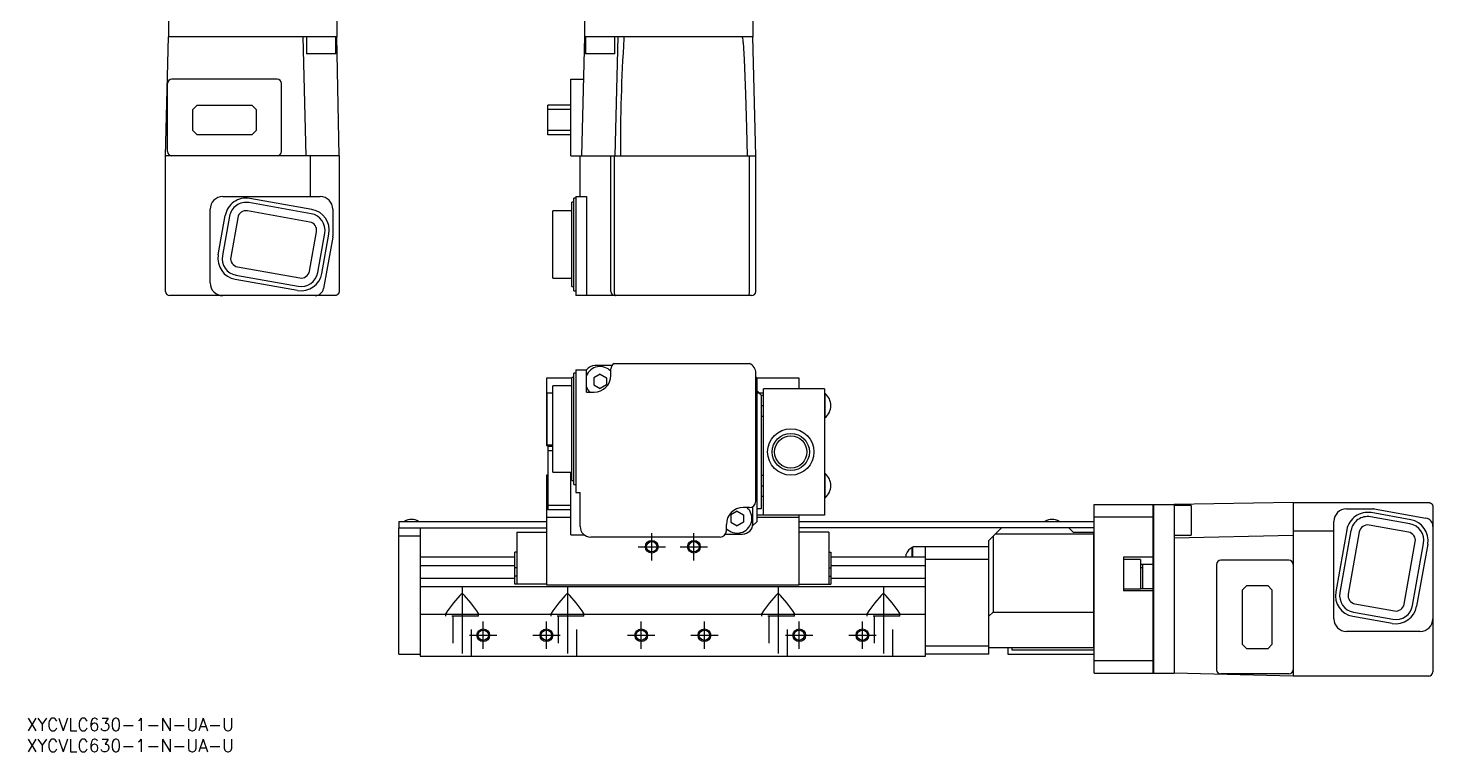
# Model space of a CAD drawing. Extents: x 0 to 683, y -8 to 437.
# Drawn here: x 0.4 to 333.8, y -8 to 163.8 of the extents above; entities that cross this region are included whole.
import ezdxf

# ---------------------------------------------------------------- set-up
doc = ezdxf.new("R2010")
doc.units = 0
doc.header["$LTSCALE"] = 0.5
doc.linetypes.add('CENTER', pattern=[50.8, 31.75, -6.35, 6.35, -6.35])
doc.linetypes.add('DASHED', pattern=[19.05, 12.7, -6.35])
for name, color, linetype in [('MSM_CENTER', 1, 'CENTER'), ('MSM_CONTINUOUS', 7, 'CONTINUOUS'), ('MSM_DASHED', 4, 'DASHED'), ('MSM_NARROW', 5, 'CONTINUOUS'), ('MSM_PART_NUMBER', 7, 'CONTINUOUS')]:
    doc.layers.add(name, color=color, linetype=linetype)
doc.styles.get("Standard").update_dxf_attribs({"font": 'txt.shx', "height": 3, "bigfont": 'bigfont.shx'})

# ---------------------------------------------------------------- blocks, each defined once
blk = doc.blocks.new('*U2')
at = {"layer": 'MSM_PART_NUMBER'}
blk.add_text('XYCVLC630-1-N-UA-U', height=3, dxfattribs=at).set_placement((0, -3))
blk = doc.blocks.new('*U3')
at = {"layer": 'MSM_PART_NUMBER'}
blk.add_text('XYCVLC630-1-N-UA-U', height=3, dxfattribs=at).set_placement((0, -8))

msp = doc.modelspace()

# ---------------------------------------------------------------- linework, layer by layer
at = {"layer": 'MSM_CENTER'}
for p, q in [((148.41, 37.47), (148.41, 43.93)), ((158.41, 37.47), (158.41, 43.93)), ((145.18, 40.7), (151.64, 40.7)), ((155.18, 40.7), (161.64, 40.7)), ((103.41, 31.2), (103.41, 12.7)), ((128.41, 31.2), (128.41, 12.7)), ((178.41, 31.2), (178.41, 12.7)), ((203.41, 31.2), (203.41, 12.7)), ((108.41, 16.47), (108.41, 22.93)), ((123.41, 16.47), (123.41, 22.93)), ((145.91, 16.47), (145.91, 22.93)), ((160.91, 16.47), (160.91, 22.93)), ((183.41, 16.47), (183.41, 22.93)), ((198.41, 16.47), (198.41, 22.93)), ((105.18, 19.7), (111.64, 19.7)), ((120.18, 19.7), (126.64, 19.7)), ((142.68, 19.7), (149.14, 19.7)), ((157.68, 19.7), (164.14, 19.7)), ((180.18, 19.7), (186.64, 19.7)), ((195.18, 19.7), (201.64, 19.7))]:
    msp.add_line(p, q, dxfattribs=at)
at = {"layer": 'MSM_CONTINUOUS'}
for p, q in [((33.7, 166.62), (33.7, 161.72)), ((73.7, 166.62), (73.7, 161.72)), ((132.41, 166.62), (132.41, 161.72)), ((172.41, 166.62), (172.41, 161.72)), ((33, 133.52), (33.7, 161.72)), ((73.7, 161.72), (33.7, 161.72)), ((66.4, 133.52), (65.7, 161.72)), ((66.46, 161.72), (66.46, 157.72)), ((73.46, 157.72), (73.46, 161.72)), ((74.2, 133.52), (73.7, 161.72)), ((132.41, 161.72), (131.71, 133.52)), ((172.41, 161.72), (132.41, 161.72)), ((132.65, 161.72), (132.65, 157.72)), ((139.65, 157.72), (139.65, 161.72)), ((139.71, 133.52), (140.41, 161.72)), ((141.82, 161.32), (141.84, 161.46)), ((141.84, 161.46), (141.86, 161.61)), ((141.86, 161.61), (141.89, 161.7)), ((141.89, 161.7), (141.91, 161.72)), ((169.91, 161.72), (169.97, 161.63)), ((170.13, 160.4), (170.36, 156.33)), ((173.11, 133.52), (172.41, 161.72)), ((73.46, 157.72), (66.46, 157.72)), ((139.65, 157.72), (132.65, 157.72)), ((170.36, 156.33), (170.64, 148.2)), ((33.5, 134.52), (33.5, 150.67)), ((59.5, 151.67), (34.5, 151.67)), ((60.5, 134.52), (60.5, 150.67)), ((129.21, 151.67), (132.16, 151.67)), ((129.21, 133.52), (129.21, 151.67)), ((170.64, 148.2), (170.86, 140.07)), ((39.5, 144.52), (40.5, 145.52)), ((39.5, 139.52), (39.5, 144.52)), ((40.5, 145.52), (53.5, 145.52)), ((53.5, 145.52), (54.5, 144.52)), ((54.5, 144.52), (54.5, 139.52)), ((129.21, 145.52), (123.71, 145.52)), ((123.71, 138.52), (123.71, 145.52)), ((129.21, 144.52), (123.71, 144.52)), ((170.86, 140.07), (171.02, 133.52)), ((40.5, 138.52), (39.5, 139.52)), ((53.5, 138.52), (40.5, 138.52)), ((54.5, 139.52), (53.5, 138.52)), ((129.21, 139.52), (123.71, 139.52)), ((129.21, 138.52), (123.71, 138.52)), ((74.2, 133.52), (33, 133.52)), ((33, 101.32), (33, 133.52)), ((67.4, 123.82), (67.4, 133.52)), ((74.2, 133.52), (74.2, 101.32)), ((129.21, 133.52), (173.11, 133.52)), ((131.41, 123.82), (131.41, 133.52)), ((138.71, 101.32), (138.71, 133.52)), ((139.46, 133.52), (139.46, 101.32)), ((171.59, 101.32), (171.59, 133.52)), ((173.11, 101.32), (173.11, 133.52)), ((46.6, 123.82), (69.7, 123.82)), ((67.75, 120.74), (52.99, 123.38)), ((130.41, 123.46), (129.91, 123.46)), ((129.91, 101.47), (129.91, 123.46)), ((130.41, 123.82), (132.91, 123.82)), ((130.41, 123.82), (130.41, 100.32)), ((132.91, 123.82), (132.91, 100.32)), ((43.6, 103.32), (43.6, 120.82)), ((67.22, 117.79), (52.46, 120.43)), ((67.58, 119.76), (52.81, 122.4)), ((72.7, 120.82), (72.7, 114.41)), ((129.41, 120.46), (124.91, 120.46)), ((124.91, 104.47), (124.91, 120.46)), ((129.91, 122.46), (129.41, 122.46)), ((129.41, 102.47), (129.41, 122.46)), ((45.51, 109.99), (47.18, 119.34)), ((48.17, 119.16), (46.5, 109.81)), ((50.14, 118.81), (48.47, 109.46)), ((67.17, 106.12), (68.84, 115.47)), ((69.14, 105.77), (70.81, 115.12)), ((70.13, 105.59), (71.8, 114.94)), ((72.68, 114.23), (70.49, 101.97)), ((50.09, 107.14), (64.85, 104.5)), ((64.32, 101.55), (49.56, 104.18)), ((49.73, 105.17), (64.5, 102.53)), ((124.91, 104.47), (129.41, 104.47)), ((73.2, 100.32), (34, 100.32)), ((73.21, 100.32), (73.2, 100.32)), ((73.24, 100.32), (73.21, 100.32)), ((73.27, 100.32), (73.24, 100.32)), ((73.3, 100.33), (73.27, 100.32)), ((73.34, 100.33), (73.3, 100.33)), ((73.37, 100.34), (73.34, 100.33)), ((73.4, 100.34), (73.37, 100.34)), ((73.43, 100.35), (73.4, 100.34)), ((73.47, 100.36), (73.43, 100.35)), ((73.51, 100.37), (73.47, 100.36)), ((73.54, 100.38), (73.51, 100.37)), ((73.58, 100.4), (73.54, 100.38)), ((73.62, 100.41), (73.58, 100.4)), ((73.66, 100.43), (73.62, 100.41)), ((73.69, 100.45), (73.66, 100.43)), ((73.73, 100.47), (73.69, 100.45)), ((73.76, 100.49), (73.73, 100.47)), ((73.79, 100.51), (73.76, 100.49)), ((73.81, 100.53), (73.79, 100.51)), ((73.84, 100.55), (73.81, 100.53)), ((73.86, 100.57), (73.84, 100.55)), ((73.88, 100.59), (73.86, 100.57)), ((73.91, 100.61), (73.88, 100.59)), ((73.93, 100.64), (73.91, 100.61)), ((73.95, 100.66), (73.93, 100.64)), ((73.97, 100.69), (73.95, 100.66)), ((73.99, 100.71), (73.97, 100.69)), ((74.01, 100.74), (73.99, 100.71)), ((74.03, 100.77), (74.01, 100.74)), ((74.05, 100.79), (74.03, 100.77)), ((74.06, 100.82), (74.05, 100.79)), ((74.08, 100.85), (74.06, 100.82)), ((74.1, 100.88), (74.08, 100.85)), ((74.11, 100.91), (74.1, 100.88)), ((74.12, 100.94), (74.11, 100.91)), ((74.14, 100.97), (74.12, 100.94)), ((74.15, 101), (74.14, 100.97)), ((74.16, 101.04), (74.15, 101)), ((74.17, 101.08), (74.16, 101.04)), ((74.18, 101.13), (74.17, 101.08)), ((74.19, 101.17), (74.18, 101.13)), ((74.2, 101.22), (74.19, 101.17)), ((74.2, 101.32), (74.2, 101.27)), ((74.2, 101.27), (74.2, 101.22)), ((129.41, 102.47), (129.91, 102.47)), ((129.91, 101.47), (130.41, 101.47)), ((172.11, 100.32), (130.41, 100.32)), ((139.58, 100.53), (139.63, 100.43)), ((139.63, 100.43), (139.69, 100.36)), ((139.69, 100.36), (139.79, 100.32)), ((139.79, 100.32), (139.81, 100.32)), ((171.41, 100.34), (171.36, 100.32)), ((171.47, 100.42), (171.41, 100.34)), ((171.51, 100.52), (171.47, 100.42)), ((134.41, 83.7), (134.35, 83.64)), ((138.94, 83.7), (134.91, 83.7)), ((139.46, 84.2), (171.59, 84.2)), ((123.41, 80.7), (123.41, 64.7)), ((129.41, 80.7), (123.41, 80.7)), ((129.91, 80.87), (129.41, 80.87)), ((129.41, 56.44), (129.41, 80.87)), ((130.41, 81.87), (129.91, 81.87)), ((129.91, 55.44), (129.91, 81.87)), ((130.41, 82.7), (132.91, 82.7)), ((130.41, 82.7), (130.41, 53.6)), ((132.91, 77.4), (132.91, 82.7)), ((136.15, 81.7), (134.65, 80.83)), ((134.65, 80.83), (134.65, 79.1)), ((136.15, 81.7), (137.65, 80.83)), ((137.65, 80.83), (137.65, 79.1)), ((138.71, 81.4), (138.71, 82.9)), ((173.11, 51.5), (173.11, 81.9)), ((173.11, 81), (173.41, 80.7)), ((183.41, 80.7), (173.41, 80.7)), ((173.41, 46.7), (173.41, 80.7)), ((183.41, 78.2), (183.41, 80.7)), ((123.61, 64.8), (123.61, 77.2)), ((123.61, 77.2), (124.91, 77.2)), ((129.41, 78.87), (124.91, 78.87)), ((124.91, 58.44), (124.91, 78.87)), ((132.91, 77.4), (134.71, 77.4)), ((134.65, 79.1), (136.15, 78.23)), ((137.65, 79.1), (136.15, 78.23)), ((174.41, 76.7), (173.41, 77.7)), ((173.41, 77.2), (174.91, 77.2)), ((174.41, 76.7), (174.91, 76.7)), ((174.41, 76.7), (174.41, 49.7)), ((174.91, 48.2), (174.91, 78.2)), ((189.41, 78.2), (174.91, 78.2)), ((189.41, 78.2), (189.41, 48.2)), ((189.57, 77.05), (189.41, 77.05)), ((189.57, 71.35), (189.57, 77.05)), ((174.41, 74.2), (174.91, 74.2)), ((173.41, 71.2), (173.11, 71.2)), ((174.41, 71.7), (174.91, 71.7)), ((189.41, 71.35), (189.57, 71.35)), ((123.41, 64.7), (124.91, 64.7)), ((124.91, 64.8), (123.61, 64.8)), ((124.91, 64.5), (123.71, 64.5)), ((123.71, 64.5), (123.71, 49.5)), ((124.91, 63.5), (123.71, 63.5)), ((173.11, 63.2), (173.41, 63.2)), ((123.71, 57.7), (123.41, 57.7)), ((123.41, 57.7), (123.41, 31.7)), ((124.91, 58.44), (129.41, 58.44)), ((129.21, 43.5), (129.21, 58.44)), ((174.41, 57.7), (174.91, 57.7)), ((189.57, 58.05), (189.41, 58.05)), ((189.57, 52.35), (189.57, 58.05)), ((129.41, 56.44), (129.91, 56.44)), ((129.91, 55.44), (130.41, 55.44)), ((130.41, 53.6), (131.41, 53.6)), ((131.41, 45.5), (131.41, 53.6)), ((174.41, 55.2), (174.91, 55.2)), ((129.21, 50.5), (123.71, 50.5)), ((172.41, 46.2), (172.41, 50.23)), ((174.41, 52.7), (174.91, 52.7)), ((189.41, 52.35), (189.57, 52.35)), ((253.41, 50.7), (267.41, 50.7)), ((253.41, 10.7), (253.41, 50.7)), ((267.51, 50.7), (267.41, 50.6)), ((267.41, 10.7), (267.41, 50.7)), ((267.51, 50.7), (272.41, 50.7)), ((267.51, 50.7), (267.51, 10.7)), ((300.61, 51.2), (272.41, 50.7)), ((272.41, 50.7), (272.41, 10.7)), ((276.41, 50.46), (272.41, 50.46)), ((276.41, 50.46), (276.41, 43.46)), ((300.61, 51.2), (332.81, 51.2)), ((300.61, 51.2), (300.61, 10)), ((332.81, 51.2), (332.86, 51.2)), ((332.86, 51.2), (332.91, 51.2)), ((332.91, 51.2), (332.96, 51.19)), ((332.96, 51.19), (333, 51.18)), ((333, 51.18), (333.05, 51.17)), ((333.05, 51.17), (333.09, 51.16)), ((333.09, 51.16), (333.13, 51.15)), ((333.13, 51.15), (333.16, 51.14)), ((333.16, 51.14), (333.2, 51.12)), ((333.2, 51.12), (333.23, 51.11)), ((333.23, 51.11), (333.26, 51.1)), ((333.26, 51.1), (333.28, 51.08)), ((333.28, 51.08), (333.31, 51.07)), ((333.31, 51.07), (333.34, 51.05)), ((333.34, 51.05), (333.37, 51.03)), ((333.37, 51.03), (333.39, 51.01)), ((333.39, 51.01), (333.42, 50.99)), ((333.42, 50.99), (333.44, 50.97)), ((333.44, 50.97), (333.47, 50.95)), ((333.47, 50.95), (333.49, 50.93)), ((333.49, 50.93), (333.52, 50.91)), ((333.52, 50.91), (333.54, 50.88)), ((333.54, 50.88), (333.56, 50.86)), ((333.56, 50.86), (333.58, 50.84)), ((333.58, 50.84), (333.6, 50.81)), ((333.6, 50.81), (333.62, 50.79)), ((333.62, 50.79), (333.64, 50.76)), ((333.64, 50.76), (333.66, 50.73)), ((333.66, 50.73), (333.68, 50.69)), ((333.68, 50.69), (333.7, 50.66)), ((333.7, 50.66), (333.72, 50.62)), ((333.72, 50.62), (333.74, 50.58)), ((333.74, 50.58), (333.75, 50.54)), ((333.75, 50.54), (333.76, 50.51)), ((333.76, 50.51), (333.78, 50.47)), ((333.78, 50.47), (333.78, 50.43)), ((333.78, 50.43), (333.79, 50.4)), ((333.79, 50.4), (333.8, 50.37)), ((333.8, 50.37), (333.8, 50.34)), ((333.8, 50.34), (333.81, 50.3)), ((333.81, 50.3), (333.81, 50.27)), ((333.81, 50.27), (333.81, 50.24)), ((333.81, 50.24), (333.81, 50.21)), ((333.81, 50.21), (333.81, 50.2)), ((333.81, 50.2), (333.81, 11)), ((88.41, 46.7), (88.41, 45.3)), ((88.41, 46.7), (123.41, 46.7)), ((123.41, 47.7), (129.21, 47.7)), ((129.21, 49.5), (123.71, 49.5)), ((168.67, 49.17), (167.17, 48.3)), ((167.17, 48.3), (167.17, 46.57)), ((168.67, 49.17), (170.17, 48.3)), ((171.61, 50), (170.11, 50)), ((170.17, 48.3), (170.17, 46.57)), ((172.35, 45.64), (173.41, 46.7)), ((173.41, 49.8), (174.41, 49.8)), ((174.41, 49.7), (173.41, 49.7)), ((189.41, 48.2), (173.41, 48.2)), ((173.41, 47.7), (183.41, 47.7)), ((183.41, 31.7), (183.41, 48.2)), ((183.41, 46.7), (253.41, 46.7)), ((267.41, 47.7), (253.41, 47.7)), ((310.31, 23.6), (310.31, 46.7)), ((313.31, 49.7), (319.72, 49.7)), ((328.37, 46.14), (319.01, 47.81)), ((328.54, 47.13), (319.19, 48.8)), ((319.9, 49.68), (332.16, 47.49)), ((88.41, 45.3), (88.51, 45.2)), ((88.41, 45.2), (123.41, 45.2)), ((88.41, 15.2), (88.41, 45.2)), ((93.41, 45.2), (93.41, 14.7)), ((116.41, 44.2), (116.41, 31.8)), ((116.41, 44.2), (123.41, 44.2)), ((129.21, 43.5), (132.41, 43.5)), ((165.88, 43.7), (169.91, 43.7)), ((166.11, 44.5), (166.11, 46)), ((167.17, 46.57), (168.67, 45.7)), ((170.17, 46.57), (168.67, 45.7)), ((170.48, 43.76), (170.41, 43.7)), ((253.41, 45.2), (183.41, 45.2)), ((190.41, 44.2), (183.41, 44.2)), ((190.41, 44.2), (190.41, 31.8)), ((231.41, 45.2), (228.41, 42.2)), ((253.31, 43.7), (229.91, 43.7)), ((247.41, 45.2), (248.41, 44.2)), ((248.41, 44.2), (253.41, 44.2)), ((253.41, 45.3), (253.31, 45.2)), ((253.31, 16.7), (253.31, 44.2)), ((253.41, 43.66), (253.31, 43.7)), ((272.41, 43.46), (276.41, 43.46)), ((300.61, 43.4), (272.41, 42.7)), ((310.31, 44.4), (300.61, 44.4)), ((313.39, 44.75), (310.75, 29.99)), ((314.37, 44.58), (311.74, 29.81)), ((316.34, 44.22), (313.7, 29.46)), ((328.01, 44.17), (318.66, 45.84)), ((93.41, 43.2), (88.41, 43.2)), ((164.61, 43), (133.91, 43)), ((210.21, 38.2), (210.21, 40.55)), ((210.41, 40.55), (210.21, 40.55)), ((228.41, 40.7), (210.41, 40.7)), ((210.41, 38.2), (210.41, 40.7)), ((213.41, 14.7), (213.41, 40.7)), ((228.41, 15.2), (228.41, 42.2)), ((229.41, 43.2), (229.41, 25.2)), ((326.99, 27.09), (329.63, 41.85)), ((328.96, 26.73), (331.6, 41.5)), ((332.58, 41.32), (329.95, 26.56)), ((115.91, 38.2), (93.41, 38.2)), ((116.41, 39.4), (115.91, 39.4)), ((115.91, 31.8), (115.91, 39.4)), ((190.41, 39.4), (190.91, 39.4)), ((190.91, 39.4), (190.91, 31.8)), ((213.41, 38.2), (190.91, 38.2)), ((208.76, 38.2), (208.76, 38.92)), ((228.41, 37.7), (213.41, 37.7)), ((260.41, 38.2), (260.41, 30.2)), ((267.41, 38.2), (260.41, 38.2)), ((264.41, 37.7), (260.41, 37.7)), ((264.41, 37.7), (264.41, 30.7)), ((299.61, 37.5), (283.46, 37.5)), ((93.41, 36.24), (115.91, 36.24)), ((116.41, 35.72), (115.91, 35.72)), ((116.41, 33.68), (115.91, 33.68)), ((190.41, 35.72), (190.91, 35.72)), ((190.41, 33.68), (190.91, 33.68)), ((190.91, 36.24), (213.41, 36.24)), ((264.41, 36.59), (267.41, 36.59)), ((264.91, 35.7), (264.41, 35.7)), ((264.91, 36.59), (264.91, 30.74)), ((282.46, 36.5), (282.46, 11.5)), ((115.91, 33.16), (93.41, 33.16)), ((213.41, 31.2), (93.41, 31.2)), ((123.41, 31.8), (115.91, 31.8)), ((123.41, 31.7), (183.41, 31.7)), ((183.41, 31.8), (190.91, 31.8)), ((213.41, 33.16), (190.91, 33.16)), ((260.41, 30.7), (264.41, 30.7)), ((267.41, 30.2), (260.41, 30.2)), ((267.41, 30.74), (264.41, 30.74)), ((288.61, 30.5), (289.61, 31.5)), ((288.61, 17.5), (288.61, 30.5)), ((289.61, 31.5), (294.61, 31.5)), ((294.61, 31.5), (295.61, 30.5)), ((295.61, 30.5), (295.61, 17.5)), ((315.32, 27.14), (324.67, 25.47)), ((93.41, 24.7), (213.41, 24.7)), ((99.67, 24.7), (99.51, 24.83)), ((107.15, 24.7), (107.31, 24.83)), ((124.67, 24.7), (124.51, 24.83)), ((132.15, 24.7), (132.31, 24.83)), ((174.67, 24.7), (174.51, 24.83)), ((182.15, 24.7), (182.31, 24.83)), ((199.67, 24.7), (199.51, 24.83)), ((207.15, 24.7), (207.31, 24.83)), ((228.41, 24.2), (229.41, 25.2)), ((229.41, 25.2), (253.31, 25.2)), ((253.31, 25.2), (253.41, 25.24)), ((324.15, 22.51), (314.79, 24.18)), ((314.97, 25.17), (324.32, 23.5)), ((330.81, 20.6), (313.31, 20.6)), ((213.41, 17.2), (228.41, 17.2)), ((253.31, 16.7), (228.41, 16.7)), ((232.91, 16.7), (232.91, 15.2)), ((233.91, 16.7), (233.91, 16.2)), ((253.41, 16.8), (253.31, 16.7)), ((289.61, 16.5), (288.61, 17.5)), ((295.61, 17.5), (294.61, 16.5)), ((88.41, 15.2), (93.41, 15.2)), ((93.41, 14.7), (213.41, 14.7)), ((228.41, 15.2), (213.41, 15.2)), ((232.91, 15.2), (253.41, 15.2)), ((233.91, 16.2), (253.41, 16.2)), ((253.41, 13.7), (267.41, 13.7)), ((294.61, 16.5), (289.61, 16.5)), ((253.41, 10.7), (267.41, 10.7)), ((267.41, 10.8), (267.51, 10.7)), ((267.51, 10.7), (272.41, 10.7)), ((300.61, 10), (272.41, 10.7)), ((299.61, 10.5), (283.46, 10.5)), ((332.81, 10), (300.61, 10))]:
    msp.add_line(p, q, dxfattribs=at)
for centre, radius in [((181.41, 63.2), 5.5), ((181.41, 63.2), 4.42), ((181.41, 63.2), 3.83), ((148.41, 40.7), 1.23), ((158.41, 40.7), 1.23), ((108.41, 19.7), 1.23), ((123.41, 19.7), 1.23), ((145.91, 19.7), 1.23), ((160.91, 19.7), 1.23), ((183.41, 19.7), 1.23), ((198.41, 19.7), 1.23)]:
    msp.add_circle(centre, radius, dxfattribs=at)
for centre, radius, start, end in [((513.29, 136.4), 372.31, 176.1613, 180.4426), ((162.04, 159.97), 8.1, 3.0101, 11.8055), ((34.5, 150.67), 1, 90, 180), ((59.5, 150.67), 1, 0, 90), ((34.5, 134.52), 1, 180, 270), ((59.5, 134.52), 1, 270, 0), ((46.6, 120.82), 3, 90, 180), ((52.11, 118.46), 5, 79.8753, 169.8753), ((69.7, 120.82), 3, 0, 90), ((52.11, 118.46), 4, 79.8753, 169.8753), ((52.11, 118.46), 2, 79.8753, 169.8753), ((66.87, 115.82), 5, 349.8753, 79.8753), ((66.87, 115.82), 2, 349.8753, 79.8753), ((66.87, 115.82), 4, 349.8753, 79.8753), ((71.7, 114.41), 1, 349.8753, 0), ((50.44, 109.11), 5, 169.8753, 259.8753), ((50.44, 109.11), 4, 169.8753, 259.8753), ((50.44, 109.11), 2, 169.8753, 259.8753), ((65.2, 106.47), 5, 259.8753, 349.8753), ((65.2, 106.47), 4, 259.8753, 349.8753), ((65.2, 106.47), 2, 259.8753, 349.8753), ((34, 101.32), 1, 180, 270), ((46.6, 103.32), 3, 180, 270), ((68.53, 102.32), 2, 270, 349.8753), ((139.71, 101.32), 1, 180, 270), ((141.91, 101.26), 2.44, 178.6718, 197.5291), ((168.32, 101.27), 3.28, 346.8226, 0.9574), ((172.11, 101.32), 1, 270, 0), ((134.91, 81.2), 2.5, 90, 143.1301), ((136.15, 79.96), 3.5, 42.9107, 157.6272), ((140.21, 82.9), 1.5, 119.9264, 180), ((170.61, 81.9), 2.5, 0, 66.9261), ((134.71, 81.4), 4, 270, 0), ((136.15, 79.96), 3.5, 202.3728, 227.0893), ((187.21, 74.2), 3.7, 309.6218, 50.3782), ((187.21, 55.2), 3.7, 309.6218, 50.3782), ((171.61, 51.5), 1.5, 270, 0), ((91.41, 44.2), 3, 56.4427, 123.5573), ((170.11, 46), 4, 90, 180), ((168.67, 47.44), 3.5, 222.9107, 47.0893), ((243.41, 44.2), 3, 56.4427, 123.5573), ((313.31, 46.7), 3, 90, 180), ((318.31, 43.87), 5, 79.8753, 169.8753), ((318.31, 43.87), 4, 79.8753, 169.8753), ((319.72, 48.7), 1, 79.8753, 90), ((327.66, 42.2), 5, 349.8753, 79.8753), ((331.81, 45.53), 2, 0, 79.8753), ((133.91, 45.5), 2.5, 180, 270), ((164.61, 44.5), 1.5, 270, 0), ((169.91, 46.2), 2.5, 270, 0), ((318.31, 43.87), 2, 79.8753, 169.8753), ((327.66, 42.2), 2, 349.8753, 79.8753), ((327.66, 42.2), 4, 349.8753, 79.8753), ((211.77, 37.7), 3.25, 118.7266, 157.939), ((283.46, 36.5), 1, 90, 180), ((299.61, 36.5), 1, 0, 90), ((125.84, 7.74), 31.38, 135.6092, 147.0188), ((80.98, 7.74), 31.38, 32.9812, 44.3908), ((150.84, 7.74), 31.38, 135.6092, 147.0188), ((105.98, 7.74), 31.38, 32.9812, 44.3908), ((200.84, 7.74), 31.38, 135.6092, 147.0188), ((155.98, 7.74), 31.38, 32.9812, 44.3908), ((225.84, 7.74), 31.38, 135.6092, 147.0188), ((180.98, 7.74), 31.38, 32.9812, 44.3908), ((315.67, 29.11), 5, 169.8753, 259.8753), ((315.67, 29.11), 4, 169.8753, 259.8753), ((315.67, 29.11), 2, 169.8753, 259.8753), ((325.03, 27.44), 4, 259.8753, 349.8753), ((325.03, 27.44), 2, 259.8753, 349.8753), ((313.31, 23.6), 3, 180, 270), ((325.03, 27.44), 5, 259.8753, 349.8753), ((330.81, 23.6), 3, 270, 0), ((283.46, 11.5), 1, 180, 270), ((299.61, 11.5), 1, 270, 0), ((332.81, 11), 1, 270, 0)]:
    msp.add_arc(centre, radius, start, end, dxfattribs=at)
at = {"layer": 'MSM_DASHED'}
for p, q in [((99.51, 24.2), (99.51, 24.83)), ((107.31, 24.2), (99.51, 24.2)), ((101.16, 24.2), (101.16, 14.7)), ((105.66, 14.7), (105.66, 24.2)), ((107.31, 24.2), (107.31, 24.83)), ((124.51, 24.2), (124.51, 24.83)), ((132.31, 24.2), (124.51, 24.2)), ((126.16, 24.2), (126.16, 14.7)), ((130.66, 14.7), (130.66, 24.2)), ((132.31, 24.2), (132.31, 24.83)), ((174.51, 24.2), (174.51, 24.83)), ((182.31, 24.2), (174.51, 24.2)), ((176.16, 24.2), (176.16, 14.7)), ((180.66, 14.7), (180.66, 24.2)), ((182.31, 24.2), (182.31, 24.83)), ((199.51, 24.2), (199.51, 24.83)), ((207.31, 24.2), (199.51, 24.2)), ((201.16, 24.2), (201.16, 14.7)), ((205.66, 14.7), (205.66, 24.2)), ((207.31, 24.2), (207.31, 24.83))]:
    msp.add_line(p, q, dxfattribs=at)
at = {"layer": 'MSM_NARROW'}
for centre in [(148.41, 40.7), (158.41, 40.7), (108.41, 19.7), (123.41, 19.7), (145.91, 19.7), (160.91, 19.7), (183.41, 19.7), (198.41, 19.7)]:
    msp.add_circle(centre, 1.5, dxfattribs=at)

# ---------------------------------------------------------------- block references
at = {"layer": 'MSM_CONTINUOUS'}
for name in ['*U2', '*U3']:
    msp.add_blockref(name, (0, 0), dxfattribs=at)

doc.saveas('drawing.dxf')
